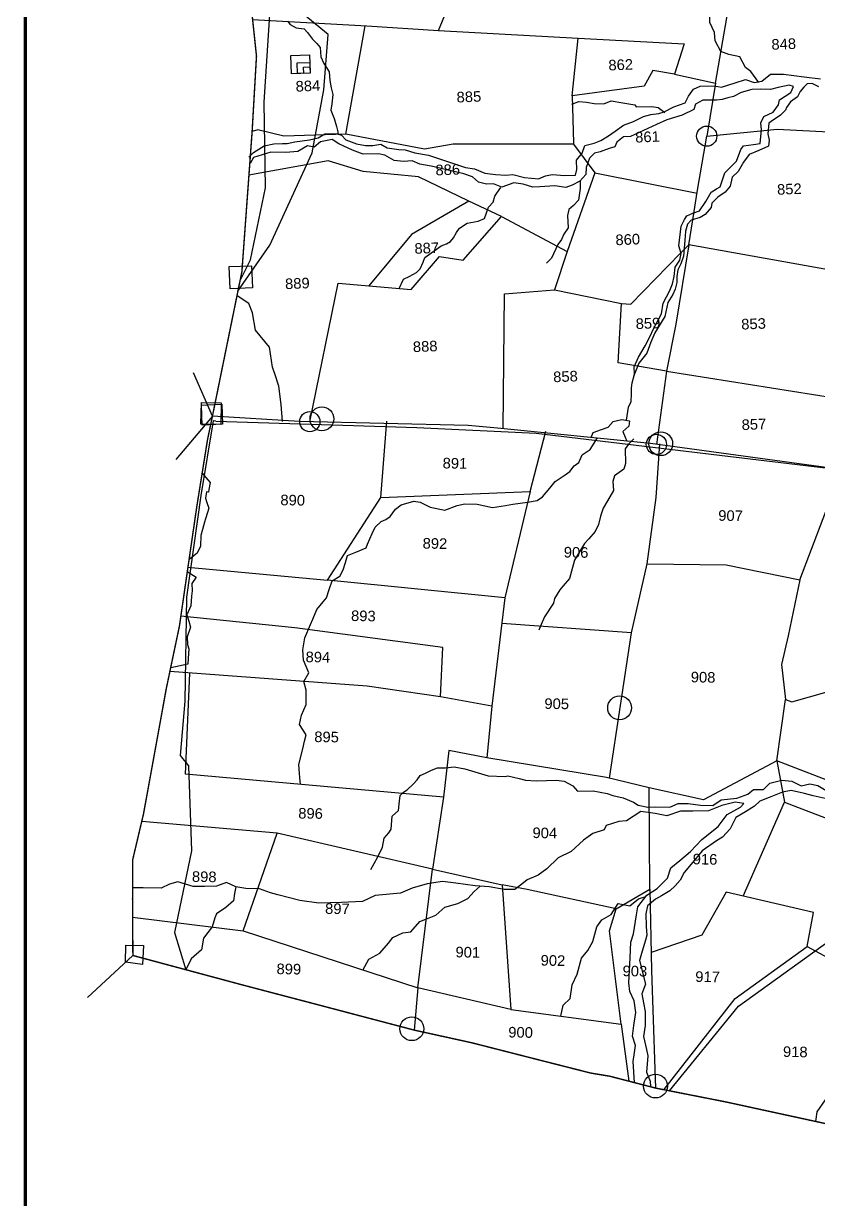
# Model space of a CAD drawing. Header units: inches. Extents: x 207447 to 213485, y 1587092 to 1593817.
# Drawn here: x 207447 to 208574, y 1588008 to 1589676 of the extents above; entities that cross this region are included whole.
import ezdxf

# ---------------------------------------------------------------- set-up
doc = ezdxf.new("R2010")
doc.units = ezdxf.units.IN
doc.header["$LTSCALE"] = 15
doc.header["$MEASUREMENT"] = 0
for name, color, linetype in [('BOUNDRY STONES', 240, 'Continuous'), ('PLOTS', 7, 'Continuous'), ('ROADS', 1, 'Continuous'), ('STREAMS', 4, 'Continuous'), ('VILLAGE BOUNDAY', 5, 'Continuous'), ('VILLAGE BOUNDRY', 5, 'Continuous'), ('wells', 7, 'Continuous')]:
    doc.layers.add(name, color=color, linetype=linetype)
doc.styles.get("Standard").update_dxf_attribs({"font": 'arial.ttf'})

msp = doc.modelspace()

# ---------------------------------------------------------------- linework, layer by layer
at = {"layer": 'BOUNDRY STONES'}
for points in [[(207738.4, 1589331.4), (207769.9, 1589332.7), (207771.2, 1589301.3), (207739.7, 1589300)], [(207698.9, 1589135), (207727.9, 1589136.2), (207729, 1589107.9), (207700, 1589106.7)]]:
    msp.add_lwpolyline(points, close=True, dxfattribs=at)
at = {"layer": 'BOUNDRY STONES', "color": 1}
for points in [[(207714.5, 1589119.3), (207687.7, 1589180.6)], [(207601.7, 1588354.5), (207537.2, 1588294.7)]]:
    msp.add_lwpolyline(points, dxfattribs=at)
for points in [[(207698.8, 1589138.6), (207726.9, 1589138.1), (207726.4, 1589107.6), (207698.3, 1589108.1)], [(207591.6, 1588369), (207616.8, 1588368.5), (207615.2, 1588341.8), (207591.2, 1588344.8)]]:
    msp.add_lwpolyline(points, close=True, dxfattribs=at)
at = {"layer": 'BOUNDRY STONES'}
msp.add_lwpolyline([(207714.5, 1589119.3), (207662.6, 1589057.7)], dxfattribs=at)
for centre in [(208415.6, 1589516.4), (207852.6, 1589111.5), (208344.2, 1589079.3)]:
    msp.add_circle(centre, 14.3, dxfattribs=at)
at = {"layer": 'BOUNDRY STONES', "color": 1}
for centre in [(207869.8, 1589115.6), (208350.3, 1589080.3), (208292, 1588705.7), (207997.3, 1588250.6), (208342.9, 1588169.3)]:
    msp.add_circle(centre, 16.9, dxfattribs=at)
at = {"layer": 'PLOTS'}
for points in [[(208369.8, 1589604.2), (208428.1, 1589591.7), (208452.4, 1589733.7), (208466.2, 1589803.7), (208617.5, 1589767.8), (208739.8, 1589828.8), (208808.7, 1589827), (208856.1, 1589888.1)], [(207771.5, 1589681.7), (207933.5, 1589672.7), (208035.2, 1589666.3), (208081.8, 1589779.8)], [(207903.8, 1589519.1), (207924.6, 1589635.6), (207931.2, 1589672.9)], [(208035.2, 1589666.3), (208233.2, 1589655.3), (208383.7, 1589647.2), (208369.8, 1589604.2), (208338.9, 1589609.4), (208326.8, 1589587.3), (208224.5, 1589573.8), (208233.2, 1589655.3)], [(208428.1, 1589591.7), (208415.6, 1589516.4), (208515.5, 1589526.4), (208616, 1589521.2), (208684.3, 1589568.5), (208662.8, 1589619.4)], [(208224.5, 1589573.8), (208226.8, 1589506.8), (208226.8, 1589504.9), (208056.1, 1589505.2), (208015.3, 1589498), (207903.8, 1589519.1), (207815.6, 1589516.5), (207778.7, 1589525.4), (207770.8, 1589522.9)], [(208588.1, 1589327), (208390.1, 1589362.1), (208395.9, 1589397.9), (208402.7, 1589439.9), (208415.6, 1589516.4)], [(208226.8, 1589504.9), (208257.1, 1589464.2), (208402, 1589435.7)], [(208078.2, 1589424.2), (208007, 1589458.8), (207928.5, 1589466.5), (207878.8, 1589481.3), (207766.3, 1589460.9)], [(208257.1, 1589464.2), (208217.7, 1589352.8), (208199.8, 1589298.3), (208294.6, 1589279.2), (208308, 1589278.2), (208377.7, 1589350.1), (208390.1, 1589362.1), (208371.9, 1589249.9), (208358.4, 1589183.3), (208289.8, 1589195), (208294.6, 1589279.2)], [(208124.4, 1589402.4), (208078.2, 1589424.2), (207996.7, 1589376.9), (207936.5, 1589304)], [(207852.6, 1589111.5), (207892.9, 1589307.8), (207996.5, 1589298.8), (208036.8, 1589345.7), (208070, 1589340.6), (208124.4, 1589402.4), (208217.7, 1589352.8)], [(208127, 1589101.3), (208128.7, 1589292.8), (208199.8, 1589298.3)], [(208358.4, 1589183.3), (208344.2, 1589079.3)], [(208358.4, 1589183.3), (208626.7, 1589140.5)], [(207679.8, 1588905.1), (207877.9, 1588886.6), (207953.5, 1589004.2), (207962, 1589112.1)], [(209854.3, 1589103.5), (209732.8, 1589078.1), (209646.8, 1589050.1), (209521.9, 1588984.3), (209440.5, 1588945.6), (209384, 1588932.1), (209296.4, 1588930.8), (209234.5, 1588932.4), (209246.3, 1589046.1), (209201.9, 1589040.1), (209176.4, 1589034.7), (209117.4, 1589027.1), (209096.8, 1589008.6), (209003.8, 1589007.7), (208879.8, 1589008.2), (208849.5, 1589015), (208825.6, 1589016.9), (208622.8, 1589041.3), (208335.7, 1589080.5), (208119, 1589102.1), (208077, 1589106), (207837.9, 1589111.9), (207714.5, 1589119.3)], [(207953.5, 1589004.2), (208165.2, 1589012.6), (208187.3, 1589098.1)], [(208309, 1588811.9), (208331.1, 1588909.9), (208343.7, 1589004), (208349.3, 1589079.9)], [(208331.1, 1588909.9), (208443.2, 1588908.3), (208547.7, 1588887.1), (208597.2, 1589017.7), (208617.5, 1589047.7)], [(208547.7, 1588887.1), (208531.1, 1588807.6), (208521.6, 1588767.2), (208527.4, 1588717.3), (208536.3, 1588714.4), (208658.4, 1588748.5), (208684.4, 1588812.8), (208763.4, 1588829.2), (208772.7, 1588948.4), (208777.4, 1589026.6)], [(208165.2, 1589012.6), (208129.2, 1588861.7), (207877.9, 1588886.6)], [(208515.1, 1588630.4), (208525.8, 1588572), (208615.9, 1588537.5), (208708.8, 1588603.2), (208748.2, 1588633.1), (208921.9, 1588695.5), (208950.7, 1588727.2), (209094.8, 1588770.2), (209174.4, 1588799.5), (209267.2, 1588809.6), (209290.9, 1588908.5), (209298.3, 1588920.4), (209319.2, 1588927.7), (209396.5, 1588924.2), (209553.8, 1588905.5), (209682.4, 1588881.8), (209797.7, 1588859), (209922.7, 1588839.2)], [(208129.2, 1588861.7), (208110.7, 1588708.1), (208038, 1588721.1), (207934.2, 1588736.5), (207654.2, 1588757.2)], [(208038, 1588721.1), (208041.4, 1588791.1), (207831.4, 1588819.1), (207669.7, 1588835.5)], [(208763.4, 1588829.2), (208758.2, 1588746.7), (208754.1, 1588699.9), (208666, 1588667.6), (208662.8, 1588621.4), (208620.5, 1588590.1), (208515.1, 1588630.4), (208527.4, 1588717.3)], [(208277.5, 1588605.8), (208309, 1588811.9), (208124.8, 1588825.3)], [(208110.7, 1588708.1), (208103.9, 1588634.6), (208049.6, 1588645.4), (208042.1, 1588578.8), (207676.2, 1588611.4), (207682.4, 1588755.1)], [(208335.1, 1588448.6), (208334, 1588592.4), (208273.3, 1588606.8), (208103.9, 1588634.6)], [(208515.1, 1588630.4), (208410.9, 1588575.4), (208334, 1588592.4)], [(208042.1, 1588578.8), (208026.7, 1588476.8), (207806.5, 1588528), (207614.3, 1588544.6)], [(208467.3, 1588438.6), (208525.8, 1588572)], [(207601.3, 1588409), (207758.1, 1588389.5), (207806.5, 1588528)], [(207758.1, 1588389.5), (208005.8, 1588308.4), (208026.7, 1588476.8), (208125.4, 1588454.5), (208137.8, 1588277.8), (208005.8, 1588308.4), (208000.5, 1588248.7)], [(208294.3, 1588257.3), (208277.9, 1588389.4), (208287.1, 1588420.7), (208161.1, 1588448), (208125.4, 1588454.5)], [(208287.1, 1588420.7), (208335.1, 1588448.6), (208337.1, 1588333.2), (208341.9, 1588193.5), (208342.9, 1588166.5)], [(208354.8, 1588164.1), (208455.8, 1588293.3), (208558, 1588367.4), (208567.1, 1588415.4), (208443.2, 1588444.2), (208408.8, 1588383.5), (208336.7, 1588358.6)], [(208558, 1588367.4), (208650.7, 1588317.2), (208651, 1588256.4), (208647.3, 1588200.5), (208656.8, 1588100.4)], [(208137.8, 1588277.8), (208294.3, 1588257.3), (208305, 1588176.3)]]:
    msp.add_lwpolyline(points, dxfattribs=at)
at = {"layer": 'ROADS'}
for points in [[(207750.6, 1589296.6), (207795.9, 1589361.9), (207856, 1589493), (207872.3, 1589582.2), (207878.6, 1589660.4), (207807.9, 1589719.3), (207793, 1589758.3), (207778.5, 1589890.2), (207771.1, 1589944.7), (207779.6, 1590008.5), (207805.9, 1590075.4), (207844.6, 1590165.4), (207862.1, 1590295.4), (207869.7, 1590374.2), (207873.4, 1590412.8), (207890, 1590564.5), (207899, 1590646.7), (207903.2, 1590676.6), (207904.9, 1590714.9)], [(207753.7, 1589311.5), (207768.3, 1589341.1), (207790, 1589443.3), (207787.7, 1589564.6), (207796.2, 1589696.2), (207793.4, 1589735.7), (207791.8, 1589851.9), (207779.5, 1589918.8), (207821.5, 1590014.6), (207827.4, 1590068.5), (207848.1, 1590143.8), (207853.5, 1590170.4)], [(207719.4, 1589112.4), (207715.5, 1589112.5), (207698.1, 1589007), (207677.7, 1588862.8), (207675.4, 1588715.2), (207668.6, 1588638.2), (207680.8, 1588623.4), (207685, 1588503.1), (207660.8, 1588387.2), (207676.7, 1588334.3)], [(207719.4, 1589112.4), (208004.4, 1589103.3), (208173.5, 1589095.2), (208422, 1589065.5), (208599.6, 1589044.3), (208752.8, 1589023.5), (208899.7, 1589003), (209080.1, 1589000.2), (209113.5, 1589020), (209127.1, 1589025), (209168.9, 1589032), (209174.6, 1589038.1)], [(208362.8, 1588162.6), (208460.6, 1588282.5), (208589.3, 1588375.4), (208664.2, 1588421.7), (208757.6, 1588462.6), (208875.9, 1588555.9), (208911.8, 1588577.4), (208973.7, 1588596.5), (209103.8, 1588602.1), (209136.5, 1588609.9), (209218.3, 1588661.7), (209245, 1588749.2), (209254.3, 1588802.4), (209260.7, 1588838.6), (209288.9, 1588915.3), (209294.3, 1588926.3), (209313.4, 1588932.5), (209395.1, 1588934.2), (209538.2, 1588998), (209682.7, 1589063.6), (209825, 1589100.6), (209856.4, 1589102.2), (209872.1, 1589062.5), (210016.8, 1589081.8)]]:
    msp.add_lwpolyline(points, dxfattribs=at)
at = {"layer": 'STREAMS'}
for points in [[(208489.7, 1589592.4), (208478, 1589607.9), (208470.5, 1589613.8), (208462.3, 1589628.9), (208447, 1589632.1), (208435.7, 1589636.6), (208427.5, 1589651.6), (208426.4, 1589663.5), (208420, 1589677.5), (208420, 1589690.9), (208427.4, 1589697), (208430.9, 1589702.7), (208430.6, 1589719.8), (208433.4, 1589734.7), (208436.8, 1589745.7), (208435.3, 1589752.9)], [(207821.1, 1589679.7), (207824.7, 1589674.8), (207833.3, 1589670.2), (207844.6, 1589668.7), (207849.4, 1589663.6), (207856.5, 1589653.9), (207862.5, 1589647.7), (207867.4, 1589642.1), (207868.2, 1589628.8), (207872.5, 1589619.6), (207880, 1589607.8), (207881.2, 1589595.6), (207882.8, 1589585.1), (207885.3, 1589575.7), (207883.9, 1589562.3), (207882.5, 1589553.4), (207887.1, 1589541.5), (207890.6, 1589530.1), (207892.5, 1589522.6), (207892.3, 1589518.7)], [(207766.3, 1589486.8), (207772.6, 1589493.4), (207787.7, 1589502.7), (207801.6, 1589505.7), (207813.9, 1589506), (207820.5, 1589506), (207831.4, 1589508.3), (207852, 1589511.2), (207864.7, 1589514.2), (207873.7, 1589519.7), (207886.3, 1589519.8), (207891.3, 1589519.6), (207897.5, 1589518), (207903.8, 1589511.3), (207918.8, 1589505.5), (207931.5, 1589503.1), (207942.2, 1589503.3), (207953.2, 1589505.2), (207962.5, 1589500), (207979.1, 1589497.4), (207987.8, 1589497), (208001.5, 1589492.7), (208021.2, 1589489.6), (208073.4, 1589471.9), (208086.1, 1589470.1), (208100.7, 1589464.1), (208116.1, 1589462.1), (208130.5, 1589461), (208140.4, 1589462.2), (208157, 1589457.8), (208177.1, 1589456.1), (208187, 1589460.2), (208196.5, 1589462.2), (208214.1, 1589460.8), (208229.3, 1589461), (208231.5, 1589469.1), (208230.7, 1589482.4), (208238.8, 1589492.4), (208242.7, 1589503.4), (208255.7, 1589506.4), (208265.5, 1589510.1), (208276.3, 1589516.9), (208285.8, 1589523.3), (208297.4, 1589532.1), (208311.9, 1589537), (208326, 1589544.4), (208336.4, 1589547), (208347.5, 1589548.5), (208355, 1589550.9), (208368.7, 1589557.8), (208385.2, 1589563.6), (208389.9, 1589573.3), (208396.9, 1589583.2), (208406.3, 1589587.3), (208426.2, 1589587.9), (208436.4, 1589586), (208456, 1589591.9), (208470.4, 1589596.8), (208483, 1589592.5), (208493.6, 1589594.6), (208506.2, 1589604.4), (208524.5, 1589604.3), (208553.7, 1589600.7), (208576.9, 1589597.6)], [(208301.8, 1589113.8), (208304.7, 1589131.9), (208308.4, 1589140.2), (208308.9, 1589150.4), (208308.7, 1589159.1), (208309.8, 1589166.4), (208312.9, 1589178.7), (208312.6, 1589189.1), (208318.7, 1589202.9), (208328.3, 1589219), (208335.6, 1589233.8), (208339.2, 1589241.5), (208351.4, 1589264.6), (208353.7, 1589279.8), (208363.4, 1589297.5), (208367.1, 1589307), (208369.2, 1589317.5), (208370.9, 1589330.5), (208377.2, 1589340.5), (208379.5, 1589350), (208376.2, 1589360.9), (208379.2, 1589388.8), (208383.9, 1589398.2), (208387.2, 1589403.6), (208395.7, 1589407), (208405.1, 1589410.3), (208414.5, 1589423.8), (208421.9, 1589437.2), (208429.5, 1589441.6), (208434.5, 1589444.7), (208437.1, 1589451.7), (208441.1, 1589464.3), (208457.8, 1589481.1), (208464.1, 1589497.3), (208467.8, 1589502.7), (208482.1, 1589504.5), (208491.2, 1589506.1), (208493.1, 1589525.4), (208492.5, 1589535.1), (208496.4, 1589544.5), (208509.7, 1589550.4), (208517.5, 1589560.7), (208518.8, 1589568.1), (208534.8, 1589578.3), (208538.8, 1589586.8), (208532.4, 1589588.8), (208516.8, 1589585.3), (208506.2, 1589582.6), (208491.5, 1589583), (208479.6, 1589582.6), (208464.2, 1589578.3), (208453.4, 1589572.9), (208445.7, 1589570.8), (208437.6, 1589568.6), (208429.2, 1589567.5), (208419.8, 1589567.5), (208410, 1589567.5), (208399.6, 1589561.8), (208397.2, 1589554.3), (208380.7, 1589546), (208359, 1589539.4), (208344.5, 1589533.1), (208307.5, 1589515.8), (208297.7, 1589515.4), (208288.2, 1589507.7), (208285.2, 1589501.2), (208277.3, 1589499), (208264.4, 1589494), (208256.5, 1589492.1), (208249.2, 1589485.2), (208244.4, 1589472), (208243.9, 1589462.2), (208235.7, 1589452.7), (208224.5, 1589446.7), (208215.6, 1589443.7), (208200.1, 1589446.2), (208178.9, 1589444.5), (208169.1, 1589443.9), (208155.2, 1589448.4), (208141.8, 1589450.4), (208124.8, 1589444.1), (208113.3, 1589448.9), (208103.3, 1589448.5), (208091.9, 1589451.1), (208083.5, 1589458.6), (208071, 1589463.2), (208069.1, 1589463.3), (208024.6, 1589473.8), (208008.5, 1589476.5), (207998, 1589481.4), (207985.6, 1589480.3), (207972.2, 1589482), (207958.9, 1589489.3), (207950, 1589491.6), (207928.3, 1589490.9), (207913.1, 1589496.5), (207893.7, 1589505.5), (207884.4, 1589511.9), (207867.6, 1589508.4), (207858.6, 1589500.8), (207849.3, 1589502.7), (207835.6, 1589494.9), (207818.4, 1589493.4), (207797.3, 1589493.8), (207772.7, 1589486.2), (207767.9, 1589477.6), (207766.9, 1589477.5)], [(208574.5, 1589586.6), (208565, 1589591.2), (208558.2, 1589590.6), (208553.4, 1589585.7), (208548.3, 1589579.7), (208544.1, 1589572.3), (208534.6, 1589565), (208528.8, 1589557.3), (208527.2, 1589553.4), (208520.2, 1589546.3), (208507.1, 1589537.1), (208503.7, 1589534.7), (208502.2, 1589519.5), (208504, 1589510.8), (208503.1, 1589502.1), (208489.5, 1589496.1), (208475.8, 1589490.6), (208467.8, 1589479.4), (208460, 1589466.1), (208451.5, 1589458.2), (208448.6, 1589445.3), (208441.8, 1589437.2), (208431.4, 1589429.9), (208422.7, 1589421.6), (208422.1, 1589415.3), (208413.4, 1589405.3), (208406.1, 1589400.9), (208393.6, 1589397.2), (208388.2, 1589391.5), (208385.6, 1589381.8), (208384.3, 1589368.5), (208382.8, 1589346.1), (208378.7, 1589335.3), (208374.8, 1589326.9), (208373.1, 1589317.4), (208373.2, 1589309), (208370.9, 1589299.3), (208367.4, 1589291.9), (208360.5, 1589280.7), (208356, 1589260.6), (208342, 1589237.7), (208336.1, 1589224.2), (208334.2, 1589218.9), (208330.6, 1589208.9), (208319.4, 1589194.4), (208311.8, 1589175.8)], [(208224.2, 1589561.8), (208234, 1589565.7), (208245.1, 1589564.7), (208256, 1589562.7), (208269.5, 1589562.1), (208280.2, 1589566.6), (208296.6, 1589563.9), (208313.4, 1589560.9), (208315.6, 1589557.8), (208337.7, 1589558.5), (208346.5, 1589557.3), (208356, 1589550.2)], [(207979.5, 1589300.4), (207985.4, 1589313.6), (207993.7, 1589317.4), (208003.8, 1589322.9), (208009.3, 1589328.5), (208013.3, 1589337.8), (208015.9, 1589344.2), (208039.1, 1589360.9), (208046.3, 1589363.7), (208052.2, 1589367), (208056.4, 1589372.3), (208060.7, 1589379.9), (208064.8, 1589385.8), (208075.8, 1589392.9), (208091.3, 1589396), (208100.4, 1589399.8), (208105.9, 1589415.8), (208112.7, 1589422.7), (208115, 1589431.4), (208117.7, 1589435.7), (208123.7, 1589443.4)], [(208236.2, 1589453), (208236.3, 1589442), (208233.6, 1589425.8), (208226.4, 1589418), (208220.1, 1589412.2), (208217.9, 1589403.8), (208219.2, 1589386.5), (208212.8, 1589377.6), (208209.8, 1589369.7), (208204.3, 1589363), (208195.2, 1589343.2), (208188.3, 1589336.4)], [(207814, 1589112), (207811.8, 1589135.8), (207808.5, 1589161.8), (207802.8, 1589179.5), (207799.6, 1589188.8), (207795.6, 1589217.1), (207775.4, 1589241.4), (207771.5, 1589265.9), (207766.3, 1589279.2), (207749.8, 1589289.9)], [(208251.7, 1589089.2), (208254.5, 1589096.1), (208266.5, 1589100.2), (208276, 1589103.5), (208283, 1589111.9), (208295.3, 1589114.4), (208305.9, 1589112.9), (208305, 1589105.2), (208296.8, 1589097.7), (208299.8, 1589089.7), (208302.4, 1589084.1)], [(207839.6, 1588596.8), (207838.6, 1588607), (207838.1, 1588612.6), (207836.9, 1588625.2), (207842.5, 1588647.5), (207845.3, 1588658.6), (207847.6, 1588667.6), (207837.9, 1588682.2), (207841, 1588695.5), (207847.6, 1588710.6), (207847.4, 1588730.8), (207844.3, 1588743.2), (207851.3, 1588755.2), (207843.8, 1588773.5), (207842.9, 1588788), (207845.8, 1588804.9), (207853.6, 1588823.8), (207856.9, 1588831.6), (207862.5, 1588845.2), (207871.5, 1588855.8), (207876.4, 1588861.5), (207880.2, 1588873.5), (207884.2, 1588886), (207895.3, 1588892.3), (207899.8, 1588901.2), (207903.1, 1588911.8), (207906.2, 1588921.6), (207917.8, 1588926.6), (207932.4, 1588932.8), (207934.5, 1588937.8), (207941.2, 1588952.7), (207945.3, 1588962), (207953.9, 1588970), (207960.3, 1588972.8), (207966.4, 1588977), (207974.1, 1588987.6), (207982.3, 1588993.5), (208000, 1588999), (208009.2, 1588997.4), (208023.3, 1588990.5), (208044.3, 1588986.1), (208061.7, 1588992.7), (208072.5, 1588994.8), (208090.1, 1588994.5), (208111.9, 1588989.6), (208130.4, 1588992.7), (208140.8, 1588994.5), (208161.6, 1588997.4), (208175.1, 1588999.7), (208182.7, 1589005.1), (208193, 1589017.3), (208200.7, 1589026.5), (208214.7, 1589036), (208221.4, 1589040.8), (208227.6, 1589048.7), (208234.4, 1589053.8), (208238.9, 1589064.3), (208250.3, 1589072.2), (208260.7, 1589088.4)], [(208312.1, 1589087), (208304.4, 1589079.6), (208300, 1589073.1), (208300.2, 1589052.3), (208298.1, 1589044.2), (208284.9, 1589034.7), (208282.4, 1589026.6), (208283.4, 1589014), (208275, 1588999.4), (208268.5, 1588988.9), (208264.8, 1588977.7), (208262.3, 1588965.6), (208257.5, 1588955.9), (208248.4, 1588945.3), (208242.2, 1588938.8), (208227.9, 1588915.2), (208220.8, 1588889.1), (208211.9, 1588878.5), (208207.2, 1588872.9), (208199.5, 1588860.6), (208198.2, 1588854.3), (208185.4, 1588834.6), (208180.6, 1588824.1), (208177.6, 1588815.7)], [(207699.9, 1589038.3), (207707.9, 1589029), (207711.1, 1589025.4), (207709.4, 1589015.1), (207708.8, 1589011.4), (207706, 1589011.9), (207704.6, 1589003.2), (207706.8, 1588996.8), (207709.5, 1588988.9), (207707.4, 1588982.9), (207704.7, 1588973.6), (207703.4, 1588969), (207700.3, 1588958.5), (207697.9, 1588950.1), (207697.8, 1588935), (207692.8, 1588925.2), (207681.4, 1588916.1), (207681.4, 1588916.1)], [(207678.9, 1588899.1), (207691.4, 1588891.2), (207685.4, 1588881.8), (207685.6, 1588871.8), (207684.9, 1588864.2), (207683.7, 1588850.4), (207678, 1588837.7), (207680.9, 1588828.4), (207683.5, 1588820.2), (207678.8, 1588806.3), (207679.2, 1588795.3), (207681.1, 1588789.3), (207680.3, 1588775.7), (207679.8, 1588767.8), (207655.3, 1588762.5)], [(207939.3, 1588476.2), (207944.1, 1588484.9), (207949.1, 1588494.4), (207955.9, 1588508.1), (207958.2, 1588520.9), (207964.7, 1588528.4), (207968.1, 1588533.5), (207969.2, 1588552.3), (207978.6, 1588560.1), (207979.7, 1588573.5), (207980.6, 1588581.4), (207985.6, 1588586.3), (207990.5, 1588589.3), (207999.1, 1588597.6), (208004.9, 1588603.4), (208009.1, 1588609.7), (208016.5, 1588612.9), (208025.4, 1588617.5), (208033.8, 1588620.5), (208045, 1588620.7), (208057.4, 1588622), (208072.6, 1588619.3), (208105.8, 1588609.5), (208129.5, 1588608.4), (208133.4, 1588609.4), (208149.7, 1588605.7), (208158.5, 1588602.9), (208174.3, 1588602.1), (208202.5, 1588602.9), (208213.2, 1588601.8), (208225.6, 1588595.3), (208232.1, 1588587.7), (208254.4, 1588587.9), (208274.6, 1588584.2), (208282.3, 1588581.3), (208297.1, 1588578.2), (208311.5, 1588571.7), (208318.5, 1588567.9), (208331.9, 1588564.9), (208343.6, 1588565.1), (208363.2, 1588564.7), (208374.9, 1588570.2), (208389.4, 1588570), (208406.9, 1588567.7), (208424.2, 1588567.4), (208435.9, 1588575.3), (208458.1, 1588577.4), (208473.7, 1588583.3), (208481.8, 1588589.8), (208496.1, 1588589.7), (208505.1, 1588598.9), (208522.3, 1588603.1), (208536.1, 1588601.9), (208549.4, 1588595.1), (208562, 1588598), (208573, 1588595.6), (208585.1, 1588588.7)], [(208583.4, 1588577), (208566.3, 1588581.1), (208554.3, 1588584), (208535.5, 1588588.5), (208523.2, 1588586.3), (208504.2, 1588578.6), (208490.9, 1588573.2), (208483.5, 1588566.2), (208470.8, 1588558.1), (208456.9, 1588550.4), (208448.8, 1588534.3), (208438.1, 1588522.4), (208429.3, 1588517.3), (208409.2, 1588502.8), (208393.3, 1588483.9), (208383.4, 1588472.1), (208377.8, 1588461.1), (208370.6, 1588453.3), (208363.4, 1588446.4), (208351.2, 1588439.2), (208342.8, 1588434.2), (208331.7, 1588425), (208329, 1588413.5), (208329.9, 1588395.8), (208330.6, 1588383.1), (208328.5, 1588376), (208323.9, 1588360.5), (208320, 1588347.4), (208328.5, 1588313.9), (208323.4, 1588300.3), (208325.9, 1588287.3), (208328.3, 1588275), (208328.4, 1588255.2), (208325.7, 1588239.7), (208325.7, 1588239.7), (208330.1, 1588221.1), (208332.2, 1588212), (208330, 1588188.8), (208335.3, 1588176.2), (208335.6, 1588168.4)], [(208313.3, 1588174.2), (208311.1, 1588204.2), (208313, 1588216.9), (208314.5, 1588226.6), (208310.4, 1588240.2), (208312.4, 1588255.2), (208314.8, 1588273.8), (208312.6, 1588290.3), (208306.4, 1588303.3), (208305.3, 1588315.5), (208306.8, 1588351), (208307.7, 1588373.5), (208311.6, 1588385.3), (208315.9, 1588412), (208317.7, 1588423.4), (208330.7, 1588439.8), (208345.3, 1588449.6), (208360.1, 1588464.2), (208364.8, 1588478.6), (208377.2, 1588489), (208392.4, 1588501.9), (208408.6, 1588519.1), (208432, 1588537.4), (208444.6, 1588554.6), (208463.3, 1588564.8), (208468.1, 1588570.2), (208455.8, 1588571.7), (208436.8, 1588567.3), (208418.1, 1588559.8), (208395.7, 1588559.3), (208378.4, 1588559), (208359.1, 1588552.7), (208349.6, 1588554.6), (208342.3, 1588556), (208321.9, 1588558.7), (208301.8, 1588545.6), (208290.7, 1588544.7), (208272.9, 1588538.8), (208270.2, 1588532.7), (208254.2, 1588527.5), (208240.6, 1588517.9), (208223.2, 1588501.9), (208204.9, 1588492.8), (208188.7, 1588477.4), (208176.5, 1588468.4), (208160.9, 1588461.6), (208153.3, 1588455.8), (208143.6, 1588448.3), (208128.2, 1588447.9), (208106.8, 1588451.7), (208087, 1588453.5), (208059.5, 1588456.9), (208040.9, 1588459.2), (208019.2, 1588456.3), (207997.9, 1588449.9), (207981.2, 1588442.7), (207945.5, 1588439.5), (207927.5, 1588430.9), (207897.8, 1588429.4), (207865.3, 1588428.9), (207838.7, 1588432.6), (207807.5, 1588440.6), (207797, 1588443.3), (207781.2, 1588448.9), (207761.8, 1588449.4), (207747.6, 1588451.8), (207734.7, 1588458.2), (207720.3, 1588452.7), (207703.1, 1588452.4), (207687, 1588452.1), (207665.3, 1588458.8), (207653.8, 1588455.8), (207641.7, 1588450), (207616.2, 1588450.3), (207601.2, 1588450.4)], [(207747.6, 1588451.8), (207746, 1588442.2), (207744.3, 1588432.2), (207733.3, 1588422.5), (207720.2, 1588413.6), (207717.7, 1588408.1), (207714.1, 1588395), (207701.7, 1588378.9), (207698.8, 1588362.7), (207684.5, 1588349.6), (207676.7, 1588334.3)], [(207928, 1588333.9), (207936.2, 1588349.4), (207952.1, 1588357.8), (207964, 1588372), (207970.5, 1588379.8), (207984.7, 1588386.8), (207995.8, 1588388.1), (208008.6, 1588402.5), (208021.9, 1588407.8), (208031.6, 1588411.8), (208044.1, 1588423), (208062.4, 1588428), (208076.7, 1588435.1), (208085.5, 1588445.1), (208094.1, 1588452.9)], [(208208.8, 1588268.5), (208212.1, 1588284.1), (208221.7, 1588293.6), (208224.7, 1588312.7), (208231.7, 1588328.1), (208237.9, 1588350.8), (208247.1, 1588361.6), (208253.9, 1588374.3), (208259.5, 1588395), (208266.7, 1588405.1), (208280.1, 1588412.4), (208290.2, 1588428.2), (208306.5, 1588424.9), (208319, 1588434.8), (208329.4, 1588438.2)], [(208570.4, 1588119.1), (208572, 1588132.7), (208584, 1588149.9)]]:
    msp.add_lwpolyline(points, dxfattribs=at)
at = {"layer": 'VILLAGE BOUNDAY', "color": 5, "const_width": 5}
msp.add_lwpolyline([(207449.1, 1593406.2), (213480.8, 1593406.2), (213480.8, 1587095.7), (207449.1, 1587095.7)], close=True, dxfattribs=at)
at = {"layer": 'VILLAGE BOUNDRY'}
msp.add_lwpolyline([(208625.8, 1588107, 2, 2, 0), (208442.3, 1588146.9, 2, 2, 0), (208343.2, 1588166.4, 2, 2, 0), (208277.9, 1588183.3, 2, 2, 0), (208251.2, 1588187.7, 2, 2, 0), (208175.2, 1588207, 2, 2, 0), (208082.8, 1588230.6, 2, 2, 0), (208000.5, 1588248.7, 2, 2, 0), (207860.8, 1588285.5, 2, 2, 0), (207756.8, 1588312.8, 2, 2, 0), (207601.7, 1588354.5, 2, 2, 0), (207601.2, 1588434.8, 2, 2, 0), (207601.4, 1588490.2, 2, 2, 0), (207616.7, 1588555, 2, 2, 0), (207632.7, 1588642.8, 2, 2, 0), (207649.1, 1588733.2, 2, 2, 0), (207667.7, 1588821.7, 2, 2, 0), (207679.8, 1588905.1, 2, 2, 0), (207692.3, 1588990.9, 2, 2, 0), (207707.5, 1589085.7, 2, 2, 0), (207714.5, 1589119.3, 2, 2, 0), (207748.9, 1589288, 2, 2, 0), (207756.3, 1589324.2, 2, 2, 0), (207770.8, 1589522.9, 2, 2, 0), (207777, 1589630, 2, 2, 0), (207761.3, 1589777.9, 2, 2, 0)], format="xyseb", dxfattribs=at)
at = {"layer": 'wells', "color": 0}
for points in [[(207853.1, 1589605.8), (207826.7, 1589604.8), (207825.6, 1589630.9), (207852.1, 1589631.9)], [(207853.1, 1589605.8), (207835.3, 1589605.1), (207834.7, 1589620.2), (207852.5, 1589620.9)], [(207853.1, 1589605.8), (207844.3, 1589605.5), (207843.9, 1589614.4), (207852.8, 1589614.8)]]:
    msp.add_lwpolyline(points, close=True, dxfattribs=at)

# ---------------------------------------------------------------- texts
at = {"layer": 'PLOTS'}
for s, rotation, p in [('848', 2.3098, (208507.6, 1589638.9)), ('862', 2.3098, (208276.4, 1589609.5)), ('884', 2.3098, (207832.8, 1589579.5)), ('885', 2.3098, (208061.1, 1589564.1)), ('861', 2.3098, (208314.4, 1589507.3)), ('886', 2.3098, (208031.1, 1589460.7)), ('852', 2.3098, (208515.6, 1589433.2)), ('860', 2.3098, (208286.4, 1589361.7)), ('887', 2.3098, (208001.3, 1589349.5)), ('889', 2.3098, (207817.8, 1589299.4)), ('859', 2.3098, (208315.1, 1589242.8)), ('853', 2.3098, (208464.8, 1589242.1)), ('888', 2.3098, (207999.1, 1589210.1)), ('858', 2.3098, (208198.1, 1589167.4)), ('857', 2.3098, (208465.4, 1589099.6)), ('891', 359.0148, (208040.9, 1589045.3)), ('890', 359.0148, (207810.8, 1588993.1)), ('907', 359.0148, (208431.8, 1588971.1)), ('892', 359.0148, (208012.5, 1588931.6)), ('906', 359.0148, (208212.7, 1588919)), ('893', 359.0148, (207911, 1588828.9)), ('894', 359.0148, (207846.5, 1588770.5)), ('908', 359.0148, (208392.8, 1588741.9)), ('905', 359.0148, (208185.2, 1588704.3)), ('895', 359.0148, (207858.8, 1588657.2)), ('896', 359.0148, (207836.1, 1588548.8)), ('904', 359.0148, (208168.3, 1588521.1)), ('916', 359.0148, (208395.6, 1588483.8)), ('898', 359.0148, (207685.3, 1588459)), ('897', 359.0148, (207874.2, 1588413.6)), ('901', 359.0148, (208059.1, 1588351.9)), ('899', 359.0148, (207805.3, 1588328.1)), ('902', 359.0148, (208179.9, 1588340.2)), ('903', 359.0148, (208296.1, 1588325.2)), ('917', 359.0148, (208399.2, 1588317.1)), ('900', 359.0148, (208134, 1588238.3)), ('918', 359.0148, (208523.6, 1588210.7))]:
    msp.add_text(s, height=15, rotation=rotation, dxfattribs=at).set_placement(p)

doc.saveas('drawing.dxf')
